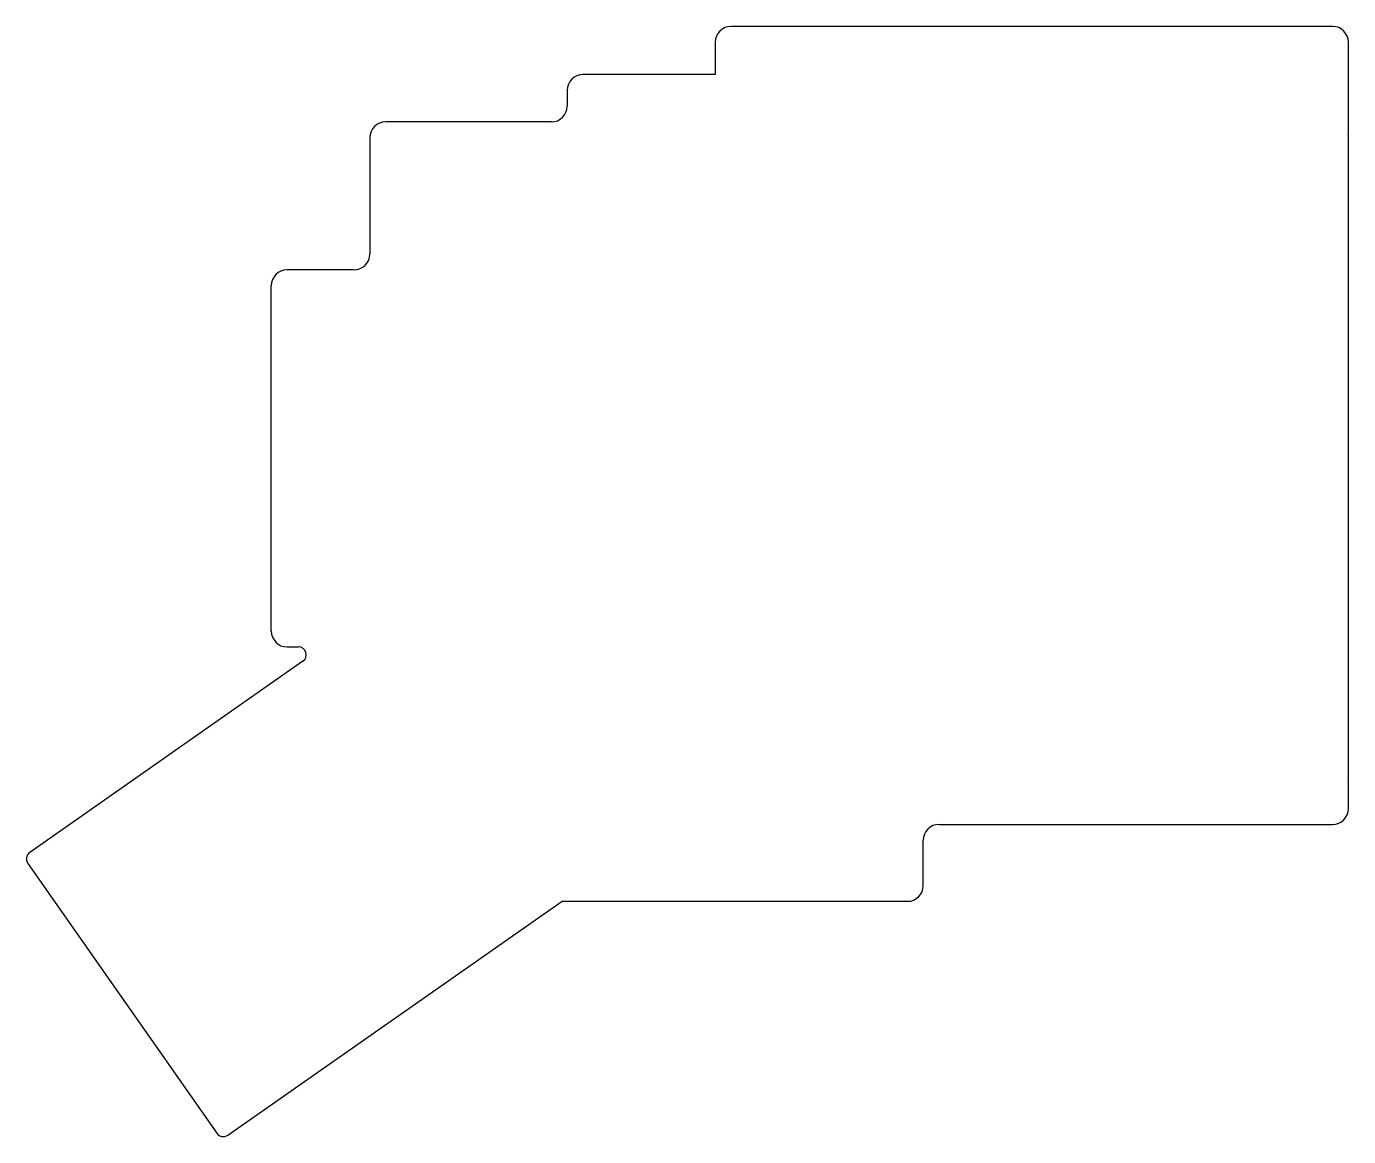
# Model space of a CAD drawing. Header units: millimetres. Extents: x 254 to 422, y -185 to -45.
import ezdxf

# ---------------------------------------------------------------- set-up
doc = ezdxf.new("R2010")
doc.units = ezdxf.units.MM

msp = doc.modelspace()

# ---------------------------------------------------------------- linework, layer by layer
for p, q in [((420, -44.62), (343.75, -44.62)), ((341.75, -46.62), (341.75, -49.41)), ((422, -58.41), (422, -46.62)), ((341.73, -49.73), (341.73, -50.73)), ((341.73, -50.73), (324.98, -50.73)), ((322.98, -52.73), (322.98, -54.73)), ((320.98, -56.73), (299.98, -56.73)), ((297.98, -58.73), (297.98, -73.47)), ((422.02, -140.03), (422.02, -58.73)), ((295.98, -75.47), (287.48, -75.47)), ((285.48, -121.28), (285.48, -77.47)), ((287.48, -123.28), (288.91, -123.28)), ((289.48, -125.09), (254.87, -149.33)), ((422, -143.78), (422, -140.34)), ((370.12, -145.78), (420, -145.78)), ((368.12, -153.53), (368.12, -147.78)), ((254.62, -150.72), (278.57, -184.92)), ((279.96, -185.17), (322.33, -155.5)), ((322.62, -155.53), (366.12, -155.53))]:
    msp.add_line(p, q)
for centre, radius, start, end in [((343.75, -46.62), 2, 90, 180), ((420, -46.62), 2, 0, 90), ((343.73, -49.73), 2, 170.9313, 180), ((324.98, -52.73), 2, 90, 180), ((320.98, -54.73), 2, 270, 0), ((299.98, -58.73), 2, 90, 180), ((420.02, -58.73), 2, 0, 9.0687), ((295.98, -73.47), 2, 270, 0), ((287.48, -77.47), 2, 90, 180), ((287.48, -121.28), 2, 180, 270), ((288.91, -124.28), 1, 305, 90), ((420.02, -140.03), 2, 350.9313, 0), ((420, -143.78), 2, 270, 0), ((370.12, -147.78), 2, 90, 180), ((255.44, -150.15), 1, 125, 215), ((366.12, -153.53), 2, 270, 0), ((322.62, -153.53), 2, 261.4991, 270), ((279.39, -184.35), 1, 215, 305)]:
    msp.add_arc(centre, radius, start, end)

doc.saveas('drawing.dxf')
